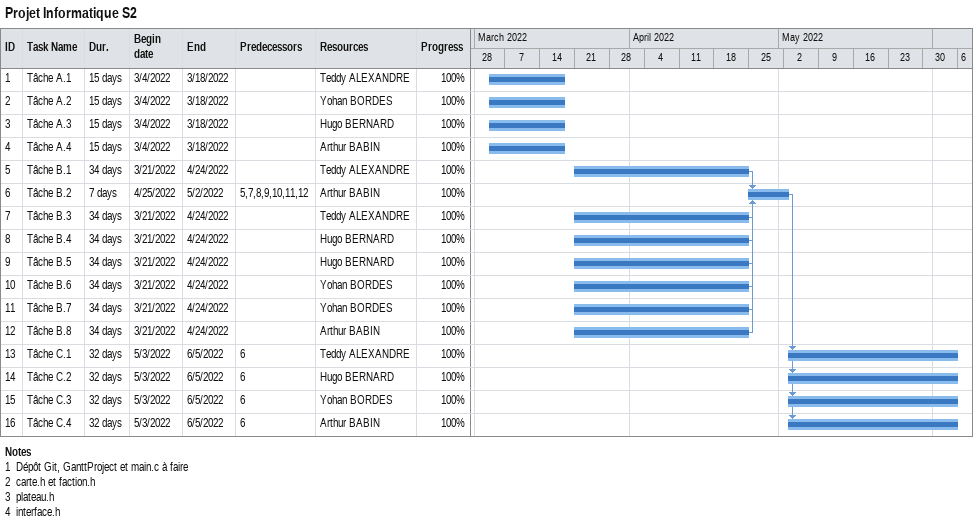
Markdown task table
Projet Informatique S2

| ID | Task | Duration | Start | Finish | Predecessors | Resources | % complete |
|---|---|---|---|---|---|---|---|
| 1 | Tâche A.1 | 15d | 2022-03-04 | 2022-03-18 |  | Teddy ALEXANDRE | 100 |
| 2 | Tâche A.2 | 15d | 2022-03-04 | 2022-03-18 |  | Yohan BORDES | 100 |
| 3 | Tâche A.3 | 15d | 2022-03-04 | 2022-03-18 |  | Hugo BERNARD | 100 |
| 4 | Tâche A.4 | 15d | 2022-03-04 | 2022-03-18 |  | Arthur BABIN | 100 |
| 5 | Tâche B.1 | 34d | 2022-03-21 | 2022-04-24 |  | Teddy ALEXANDRE | 100 |
| 6 | Tâche B.2 | 7d | 2022-04-25 | 2022-05-02 | 5, 7, 8, 9, 10, 11, 12 | Arthur BABIN | 100 |
| 7 | Tâche B.3 | 34d | 2022-03-21 | 2022-04-24 |  | Teddy ALEXANDRE | 100 |
| 8 | Tâche B.4 | 34d | 2022-03-21 | 2022-04-24 |  | Hugo BERNARD | 100 |
| 9 | Tâche B.5 | 34d | 2022-03-21 | 2022-04-24 |  | Hugo BERNARD | 100 |
| 10 | Tâche B.6 | 34d | 2022-03-21 | 2022-04-24 |  | Yohan BORDES | 100 |
| 11 | Tâche B.7 | 34d | 2022-03-21 | 2022-04-24 |  | Yohan BORDES | 100 |
| 12 | Tâche B.8 | 34d | 2022-03-21 | 2022-04-24 |  | Arthur BABIN | 100 |
| 13 | Tâche C.1 | 32d | 2022-05-03 | 2022-06-05 | 6 | Teddy ALEXANDRE | 100 |
| 14 | Tâche C.2 | 32d | 2022-05-03 | 2022-06-05 | 6 | Hugo BERNARD | 100 |
| 15 | Tâche C.3 | 32d | 2022-05-03 | 2022-06-05 | 6 | Yohan BORDES | 100 |
| 16 | Tâche C.4 | 32d | 2022-05-03 | 2022-06-05 | 6 | Arthur BABIN | 100 |

Notes
- 1: Dépôt Git, GanttProject et main.c à faire
- 2: carte.h et faction.h
- 3: plateau.h
- 4: interface.h
